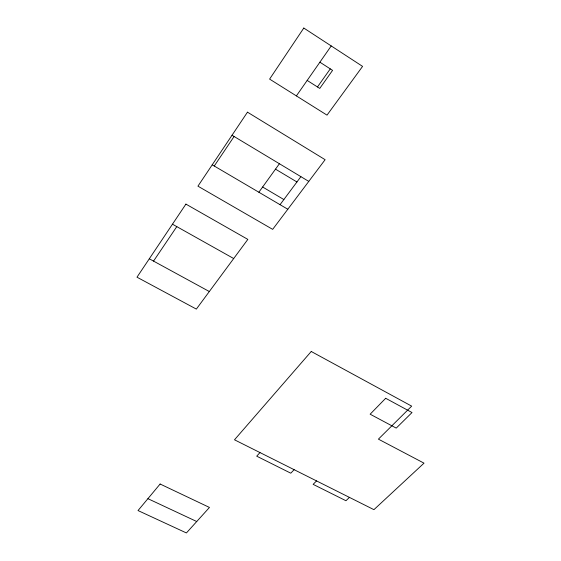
<?xml version="1.0" encoding="UTF-8"?>
<svg xmlns="http://www.w3.org/2000/svg" width="561" height="561" viewBox="0 0 561 561"><rect width="100%" height="100%" fill="white"/><g stroke="black" fill="none" stroke-linecap="round" stroke-linejoin="round"><path stroke-width="0.84" d="M214.253 166.021L234.091 136.491M153.546 261.103L176.799 226.616M296.383 95.91L331.221 45.939M317.47 86.962L330.275 68.877M258.866 192.234L279.399 163.735M280.044 204.681L300.892 176.659M259.974 452.566L256.707 456.177L290.78 473.189L294.132 469.683M316.537 480.91L313.136 484.353L345.948 500.735L349.426 497.39M147.915 498.673L196.736 521.527M149.303 258.789L209.323 291.531M172.465 224.19L233.699 258.537M212.219 164.822L287.814 209.246M262.632 187.009L283.866 199.541M275.5 169.149L296.937 181.981M232.023 135.243L308.781 181.399M307.176 80.426L319.756 88.414L332.582 70.363L319.889 62.187M185.915 204.106L136.982 277.19L196.343 309.097L247.843 239.393L185.915 204.106M247.471 112.172L197.935 186.161L272.674 229.358L325.121 159.696L247.471 112.172M303.796 28.05L269.61 79.101L327.014 115.131L362.581 66.387L303.796 28.05M160.116 484.024L138.02 510.552L186.406 532.95L209.463 507.446L160.116 484.024M311.243 351.488L234.491 439.796L373.928 509.661L424.018 463.148L378.409 439.144L411.676 406.136L311.243 351.488M385.688 398.275L370.141 414.2L396.227 428.113L412.012 412.545L385.688 398.275"/></g></svg>
